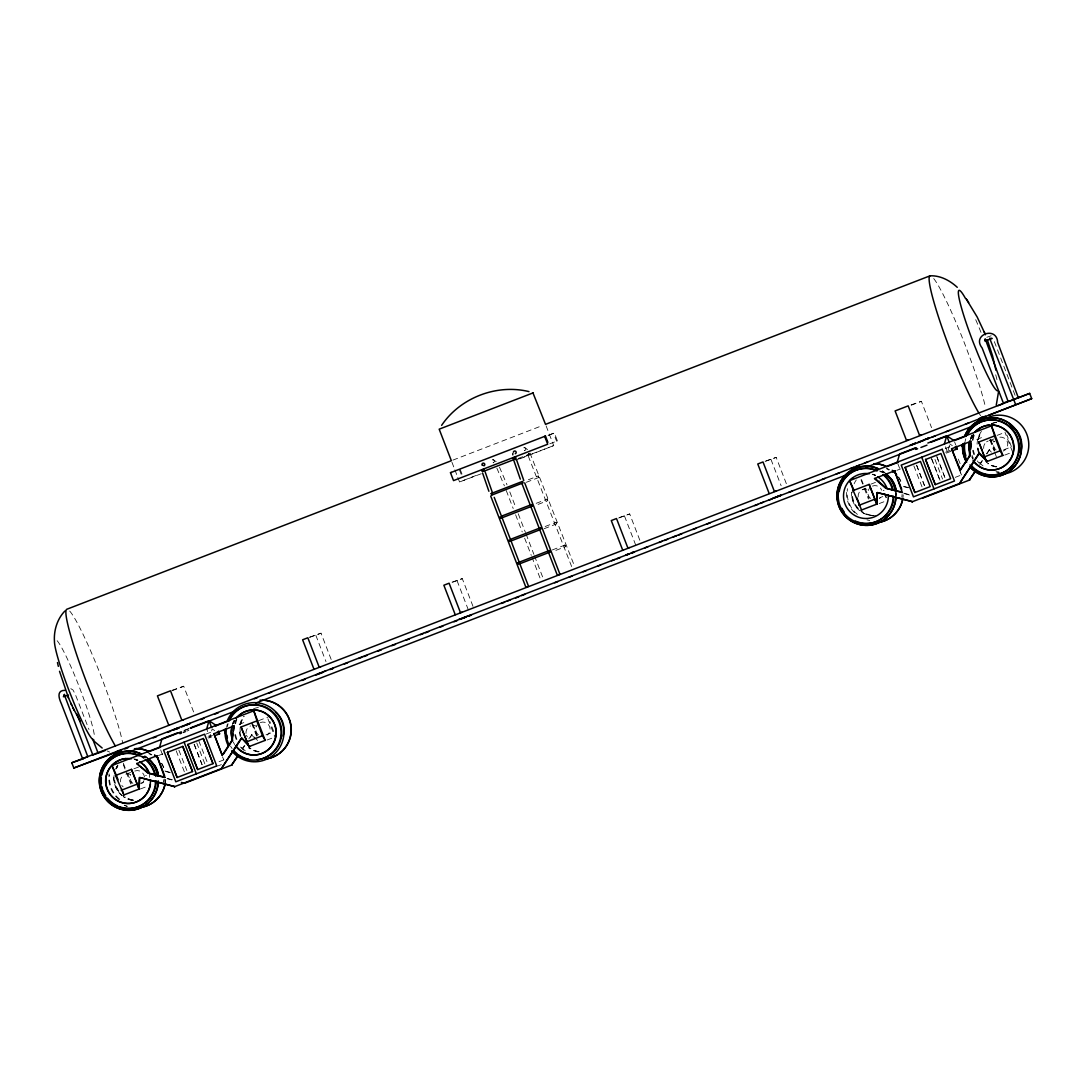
<?xml version="1.0" encoding="UTF-8"?>
<svg xmlns="http://www.w3.org/2000/svg" width="1086" height="1086" viewBox="0 0 1086 1086"><rect width="100%" height="100%" fill="white"/><g stroke="black" fill="none" stroke-linecap="round" stroke-linejoin="round"><path stroke-width="0.75" stroke-dasharray="5 3.75" d="M149.447 777.372L149.488 774.128M949.476 445.369L947.521 452.265L945.417 446.78M518.022 458.536L529.004 454.301L528.543 453.324M538.194 475.926L538.819 477.473L538.208 476.021L525.651 480.745M547.765 500.66L547.154 499.085L547.765 500.66L536.783 504.909M556.331 523.099C557.43 525.393 555.394 520.751 556.494 523.045M565.521 546.665L564.91 545.077L565.521 546.665L554.525 550.901M529.927 453.568L529.547 454.138A1.357 0.991 -27.2 0 1 528.244 454.64L527.918 454.586M242.477 748.512L244.282 745.756M248.803 738.86L252.047 734.53L257.558 740.489M243.02 748.322L244.825 745.566M250.242 737.285L252.047 734.53M980.156 463.559L981.961 460.803M986.468 453.907L989.183 449.78L991.925 451.966M979.789 464.754L982.491 460.613M987.011 453.717L989.713 449.59M457.79 477.433L459.554 481.98L478.899 474.338M546.109 425.861L553.724 445.599L518.999 459.202M452.916 460.111L542.376 425.563M548.824 435.079L554.349 432.975L557.389 440.862L549.543 443.902M548.063 435.405L554.349 432.975M526.262 482.32L538.819 477.473M536.172 503.334L547.154 499.085M545.118 526.52L556.1 522.285M544.154 528.706L556.711 523.859M172.077 690.737L183.71 686.243L193.878 712.62M309.944 637.251L321.035 633.192L331.216 659.569M452.658 582.177L462.297 578.634L473.672 608.106M618.613 518.022L629.704 513.963L641.079 543.448M765.101 461.428L776.191 457.382L787.567 486.854M911.208 405.227L921.376 401.304L931.557 427.68M552.353 549.937L564.91 545.077M183.901 730.416L188.611 728.611M184.484 730.593L189.236 728.76M186.873 731.082L188.883 730.308M205.933 734.109L213.874 731.054M945.187 448.559L951.553 446.102M158.461 755.571L162.819 753.888M897.05 470.252L900.498 468.948M207.874 737.136L212.449 735.371M945.553 452.197L951.648 449.835M208.607 738.073L211.756 736.851M946.286 453.12L950.997 451.301M133.904 768.807L139.157 766.811M258.712 720.642L268.12 717.004M870.823 484.193L879.429 480.84M997.138 435.364L1003.966 432.757M140.42 783.318L143.569 782.11M265.989 734.828L273.835 731.788L269.844 721.443M879.674 497.768L882.809 496.56M1003.654 449.875L1011.5 446.848L1006.939 435.011M140.488 788.952L148.334 785.925M267.075 740.028L273.36 737.611M879.198 503.592L885.47 501.162M1004.754 455.088L1012.6 452.061L1004.998 432.337M219.1 761.707L223.811 759.888L222.603 756.752M955.259 477.351L961.49 474.949L960.268 471.799M218.177 765.847L221.395 764.598M515.619 460.138L553.724 445.599M481.274 473.74L459.554 481.98M557.389 440.862L556.589 441.147L553.534 433.26M986.835 337.271L991.165 335.778M911.113 404.861L921.376 401.304M765.942 460.939L776.191 457.382M619.441 517.52L629.704 513.963M452.034 582.191L462.297 578.634M309.306 637.265L321.035 633.192M171.982 690.316L183.71 686.243M981.486 437.631L975.486 439.979M989.645 440.482L993.826 439.029M862.691 489.46L865.474 488.496M993.106 448.26L993.907 447.975M883.23 490.696L884.045 490.424M243.821 722.584L237.807 724.919M961.49 474.949L959.535 470.279M130.591 772.485L125.026 774.413A7.222 7.181 70.9 0 1 130.524 774.549M255.427 733.199L256.242 732.928M145.565 775.648L146.366 775.363M223.811 759.888L222.467 756.793M524.294 447.595L527.592 449.536M524.592 450.391L524.66 450.405A1.412 1.398 82.1 0 0 525.583 448.165A1.412 1.398 82.1 0 0 523.167 448.423A1.412 1.398 82.1 0 0 524.592 450.391L524.85 450.676M492.922 459.717L496.207 461.659M493.22 462.514L493.261 462.527A1.412 1.398 82.1 0 0 494.198 460.288A1.412 1.398 82.1 0 0 491.782 460.545A1.412 1.398 82.1 0 0 493.22 462.514L493.451 462.812M70.821 688.66L72.993 690.004L75.219 694.144L88.998 729.52M904.054 486.433L908.615 487.614M903.525 486.623L908.072 487.804M903.647 493.139L910.014 494.795M904.692 493.736L909.484 494.985M164.868 770.979L169.43 772.173M165.846 771.562L170.407 772.743M167.556 778.499L172.348 779.734M167.027 778.689L171.805 779.924M107.107 750.928L109.645 752.069M529.018 454.26L528.624 453.541M949.856 443.998L952.327 445.627M214.661 730.566L212.191 728.937L209.856 737.204L206.679 728.991M989.183 449.78L991.382 452.156M251.504 734.72L257.029 740.679M529.954 452.984L574.318 565.63M528.258 456.011L572.906 569.756M499.479 467.129L507.013 484.831M496.859 468.134L504.393 485.836M506.252 490.533L513.203 508.519M1015.057 395.304L995.02 343.38A8.457 0.855 68.9 0 0 993.799 340.38M990.649 439.531L994.857 450.446M990.378 439.613L994.722 450.894M989.835 439.803L994.192 451.07M994.735 452.482L996.364 456.717M954.635 442.029L955.68 444.771M958.3 459.12L960.119 463.627M936.539 455.686L945.024 477.691M937.014 457.301L944.901 477.731M934.978 459.446L942.567 479.089M931.91 459.269L940.408 481.288M931.164 457.749L940.272 481.329M916.665 465.161L924.553 485.605M916.53 465.202L924.417 485.646M913.855 465.867L922.095 487.003M897.796 463.6L899.914 469.084M884.859 493.329L886.488 497.551M884.316 493.519L885.959 497.741M865.108 488.103L869.112 498.447M861.551 479.673L863.18 483.894M861.022 479.849L862.651 484.084M864.32 488.415L868.42 499.031M770.965 459.405L781.146 485.768M624.477 515.986L635.853 545.457M509.796 491.89L515.809 507.501M518.226 513.746L525.448 532.479M526.058 534.04L533.891 554.335M534.488 555.896L542.919 577.752M515.606 514.764L522.23 531.936M524.647 538.181L531.271 555.353M531.869 556.914L540.312 578.77M460.179 469.356L462.609 475.668M459.364 469.627L461.197 474.365M451.939 462.242L454.274 468.31M454.871 469.831L457.206 475.912M457.057 580.657L468.433 610.128M315.809 635.215L325.976 661.591M267.903 718.796L274.934 737M252.97 724.471L257.192 735.385M252.156 723.154L257.056 735.833M251.626 723.344L256.513 736.023M198.724 740.666L207.358 762.63M196.729 742.878L204.887 764.028M194.231 744.222L202.118 764.653M194.109 744.263L201.996 764.707M178.864 750.154L186.887 770.544M176.19 750.806L184.416 771.942M160.66 749.91L162.764 755.394M127.442 773.042L131.433 783.4M123.342 763.2L125.514 768.834M123.342 764.802L124.971 769.024M126.057 771.847L130.741 783.983M132.859 783.386A7.222 7.181 70.9 0 1 130.782 774.834M134.759 771.033A7.222 7.181 70.9 0 1 144.506 777.019M143.949 780.698A7.222 7.181 70.9 0 1 141.614 783.603M123.112 786.766A7.222 7.181 70.9 0 1 121.822 785.395M120.478 781.906A7.222 7.181 70.9 0 1 123.37 775.309M144.859 755.897A29.593 29.444 70.9 0 1 147.357 757.716M133.754 758.788A22.494 22.372 70.9 0 1 137.922 760.173M133.537 800.151A22.535 22.412 70.9 0 1 125.311 797.11M118.863 791.151A22.535 22.412 70.9 0 1 114.668 780.277M116.446 768.752A22.535 22.412 70.9 0 1 117.804 766.146M143.257 756.318A22.535 22.412 70.9 0 1 146.013 757.336M133.293 800.233A22.535 22.412 70.9 0 1 125.08 797.192M118.632 791.232A22.535 22.412 70.9 0 1 114.437 780.359M116.202 768.847A22.535 22.412 70.9 0 1 117.559 766.227M141.587 756.032A22.535 22.412 70.9 0 1 145.768 757.417M119.053 799.595A27.612 27.462 70.9 0 1 109.116 773.843M148.66 753.562A27.612 27.462 70.9 0 1 151.158 755.001M163.714 779.585A27.612 27.462 70.9 0 1 163.429 782.463M119.745 799.364A27.612 27.462 70.9 0 1 109.618 775.024M149.339 753.317A27.612 27.462 70.9 0 1 151.85 754.77M164.407 779.354A27.612 27.462 70.9 0 1 164.122 782.219M134.325 759.413A22.535 22.412 70.9 0 1 137.08 760.444M144.682 755.965A29.593 29.444 70.9 0 1 147.18 757.77M134.555 759.331A22.535 22.412 70.9 0 1 137.311 760.363M141.682 757.105A27.612 27.462 70.9 0 1 144.099 758.693M141.099 756.182A27.612 27.462 70.9 0 1 143.61 757.634M135.044 759.209A22.494 22.372 70.9 0 1 137.786 760.214M127.266 806.287A29.593 29.444 70.9 0 1 124.388 805.174M161.733 763.349A29.593 29.444 70.9 0 1 163.742 767.544M165.696 779.694A29.593 29.444 70.9 0 1 165.384 782.762M132.804 800.368A22.494 22.372 70.9 0 1 123.37 796.513M122.202 795.631A22.494 22.372 70.9 0 1 114.111 774.657A22.494 22.372 70.9 0 0 122.066 795.685M116.378 767.707A22.494 22.372 70.9 0 1 117.912 765.196M141.085 756.236A22.494 22.372 70.9 0 1 145.266 757.634M132.668 800.409A22.494 22.372 70.9 0 1 123.234 796.567M115.618 769.078A22.494 22.372 70.9 0 1 117.777 765.236M139.524 756.005A22.494 22.372 70.9 0 1 145.13 757.675M127.089 806.341A29.593 29.444 70.9 0 1 124.211 805.242M161.556 763.404A29.593 29.444 70.9 0 1 163.565 767.598M165.52 779.748A29.593 29.444 70.9 0 1 165.208 782.83M259.092 751.648A22.535 22.412 70.9 0 1 248.477 746.91M240.223 731.774A22.535 22.412 70.9 0 1 240.182 727.348M240.63 724.457A22.535 22.412 70.9 0 1 244.174 716.421M258.862 751.729A22.535 22.412 70.9 0 1 249.4 747.874M240.902 736.186A22.535 22.412 70.9 0 1 239.992 731.855M240.4 724.538A22.535 22.412 70.9 0 1 243.929 716.502M243.522 750.168A27.612 27.462 70.9 0 1 240.535 747.019M236.219 739.539A27.612 27.462 70.9 0 1 234.508 732.548M234.929 723.928A27.612 27.462 70.9 0 1 236.694 718.43M245.3 750.86A27.612 27.462 70.9 0 1 240.345 745.634M236.897 739.308A27.612 27.462 70.9 0 1 235.2 732.303M235.621 723.683A27.612 27.462 70.9 0 1 236.829 719.516M258.427 734.883A7.222 7.181 70.9 0 1 257.328 724.729M260.328 722.529A7.222 7.181 70.9 0 1 267.17 735.113M247.377 736.892A7.222 7.181 70.9 0 1 246.481 735.236M246.033 733.403A7.222 7.181 70.9 0 1 250.581 725.91M252.4 725.475A7.222 7.181 70.9 0 1 256.079 726.059M258.237 751.906A22.494 22.372 70.9 0 1 248.789 748.064M240.305 736.389A22.494 22.372 70.9 0 1 239.395 732.073M239.802 724.769A22.494 22.372 70.9 0 1 243.332 716.733M253.554 708.724A22.494 22.372 70.9 0 1 259.242 707.353M232.54 725.095A29.593 29.444 70.9 0 1 233.178 722.068M232.988 723.52A29.593 29.444 70.9 0 1 233.789 720.507M233.3 723.276A22.535 22.412 70.9 0 1 234.657 720.67M226.689 726.792A27.612 27.462 70.9 0 1 227.422 723.982M234.671 744.534A22.535 22.412 70.9 0 1 233.246 741.942M233.069 723.357A22.535 22.412 70.9 0 1 234.427 720.751M232.105 748.498A27.612 27.462 70.9 0 1 230.531 746.082M227.381 726.548A27.612 27.462 70.9 0 1 228.114 723.751M233.829 723.127A22.494 22.372 70.9 0 1 235.187 720.52M996.093 449.93A7.222 7.181 70.9 0 1 994.016 441.391M999.826 437.142A7.222 7.181 70.9 0 1 1003.206 451.057M983.712 448.464A7.222 7.181 70.9 0 1 985.246 443.169M986.604 441.866A7.222 7.181 70.9 0 1 988.26 440.97M990.079 440.522A7.222 7.181 70.9 0 1 995.36 442.097M996.772 466.709A22.535 22.412 70.9 0 1 986.142 461.971M979.287 452.536A22.535 22.412 70.9 0 1 978.106 448.274M978.31 439.504A22.535 22.412 70.9 0 1 981.038 432.703M996.324 422.278A22.535 22.412 70.9 0 0 992.088 423.445L991.844 423.526A22.535 22.412 70.9 0 1 996.093 422.359M996.527 466.79A22.535 22.412 70.9 0 1 988.314 463.749M979.056 452.618A22.535 22.412 70.9 0 1 977.875 448.355M978.065 439.586A22.535 22.412 70.9 0 1 980.794 432.785M996.038 466.912A22.494 22.372 70.9 0 1 987.839 463.885M978.595 452.781A22.494 22.372 70.9 0 1 982.015 430.585M991.369 423.744A22.494 22.372 70.9 0 1 997.043 422.359M999.609 472.288A27.612 27.462 70.9 0 1 996.717 472.138M979.151 463.165A27.612 27.462 70.9 0 1 977.332 460.926M973.884 454.6A27.612 27.462 70.9 0 1 972.649 450.446M972.35 440.4A27.612 27.462 70.9 0 1 973.816 434.821M998.848 472.016A27.612 27.462 70.9 0 1 995.998 471.718M982.979 465.908A27.612 27.462 70.9 0 1 978.024 460.695M974.576 454.355A27.612 27.462 70.9 0 1 973.341 450.201M973.042 440.156A27.612 27.462 70.9 0 1 974.509 434.576M973.3 458.143A29.593 29.444 70.9 0 1 972.038 455.319M970.395 440.088A29.593 29.444 70.9 0 1 972.554 432.676M971.698 456.717A22.494 22.372 70.9 0 0 973.11 459.31A22.494 22.372 70.9 0 1 971.834 456.677M971.508 438.174A22.494 22.372 70.9 0 1 972.866 435.567M971.644 438.133A22.494 22.372 70.9 0 1 973.803 434.291M970.735 438.418A22.535 22.412 70.9 0 1 972.092 435.812M970.979 438.337A22.535 22.412 70.9 0 1 974.02 433.314M965.047 441.608A27.612 27.462 70.9 0 1 965.78 438.798M870.538 498.433A7.222 7.181 70.9 0 1 869.438 488.279M872.438 486.08A7.222 7.181 70.9 0 1 881.737 490.234M880.637 497.361A7.222 7.181 70.9 0 1 879.28 498.664M858.144 496.967A7.222 7.181 70.9 0 1 868.189 489.61M876.185 515.619A22.494 22.372 70.9 0 1 860.913 511.615M859.745 510.732A22.494 22.372 70.9 0 1 851.383 492.691M896.018 490.913A22.494 22.372 70.9 0 1 896.072 495.325M873.402 515.687A22.494 22.372 70.9 0 1 861.049 511.574M857.723 508.696A22.494 22.372 70.9 0 1 851.519 492.637M880.189 471.663A22.494 22.372 70.9 0 1 882.932 472.681M898.597 477.08A29.593 29.444 70.9 0 1 900.823 481.166M869.737 520.452A27.612 27.462 70.9 0 1 866.927 519.855M854.587 512.728A27.612 27.462 70.9 0 1 846.496 491.768M886.325 468.609A27.612 27.462 70.9 0 1 888.837 470.062M898.421 477.134A29.593 29.444 70.9 0 1 900.647 481.234M903.199 494.809A29.593 29.444 70.9 0 1 902.887 497.877M871.203 515.198A22.535 22.412 70.9 0 1 860.587 510.474M858.429 508.465A22.535 22.412 70.9 0 1 852.469 489.447M854.112 483.813A22.535 22.412 70.9 0 1 856.284 479.971M879.497 470.998A22.535 22.412 70.9 0 1 883.678 472.396M857.411 514.411A27.612 27.462 70.9 0 1 847.474 488.659M887.018 468.378A27.612 27.462 70.9 0 1 889.529 469.817M902.086 494.401A27.612 27.462 70.9 0 1 901.787 497.266M882.524 470.957A29.593 29.444 70.9 0 1 885.022 472.777M895.855 492.664A29.593 29.444 70.9 0 1 896.031 495.745M882.348 471.012A29.593 29.444 70.9 0 1 884.846 472.831M895.678 492.718A29.593 29.444 70.9 0 1 895.855 495.813M872.221 474.392A22.535 22.412 70.9 0 1 874.977 475.41M872.71 474.256A22.494 22.372 70.9 0 1 875.465 475.274M872.845 474.215A22.494 22.372 70.9 0 1 875.601 475.234M980.617 415.734A77.798 7.86 68.9 0 1 978.595 412.531M933.716 278.559A77.798 7.86 68.9 0 1 965.495 345.81L972.486 364.692A77.798 7.86 68.9 0 1 985.477 407.318M69.694 611.065A77.798 7.86 68.9 0 1 102.26 679.266L109.252 698.135A77.798 7.86 68.9 0 1 122.799 743.408M975.703 319.678A53.825 5.444 68.9 0 1 981.228 332.94M995.713 374.792A53.825 5.444 68.9 0 1 997.192 380.67M57.124 640.713A53.825 5.444 68.9 0 1 79.658 687.9L84.491 700.959A53.825 5.444 68.9 0 1 94.509 736.675"/><path stroke-width="1.5" d="M139.198 777.698L139.089 789.074L139.741 777.508L174.819 786.617L139.741 777.508M876.877 492.745L876.755 504.121L877.42 492.569L912.498 501.678L877.42 492.569M998.577 391.435L996.269 405.146M512.809 453.459L512.782 454.844M233.042 734.122L232.214 740.638L223.621 753.765M233.449 730.851L234.074 725.964L231.685 740.828L222.223 755.272L213.915 733.729L234.074 725.964M969.35 455.876L971.21 441.201L951.58 448.776L959.902 470.319L969.893 455.699L970.3 452.428M970.721 449.17L971.332 444.283M159.601 747.182L161.936 738.914L177.629 732.846M206.679 728.991L209.014 720.724L216.426 725.611M897.267 462.229L899.602 453.962L915.308 447.907L915.892 449.441M944.358 444.038L946.693 435.771L954.105 440.658L965.63 436.233M482.917 469.912L483.297 470.998M531.991 505.94L531.57 504.596M518.497 564.272L517.886 562.806M984.69 340.556L985.192 338.805L1008.025 401.25M241.228 738.29L221.368 768.616L241.757 738.1L249.495 746.449L241.757 738.1M237.97 755.394L231.644 765.046L237.603 756.589M969.893 455.699L960.431 470.143L951.58 448.776M959.576 483.487L979.436 453.161L987.16 461.496L978.893 453.337L959.576 483.487L911.955 501.868M975.635 470.455L969.323 480.107L976.178 470.265M441.622 425.359C460.206 397.72 496.641 383.67 528.977 391.612M515.714 458.998L516.013 458.455A1.52 1.113 -14.9 0 0 515.538 457.491L514.873 457.328A1.357 0.991 -14.9 0 0 513.569 457.83L513.271 458.373A1.52 1.113 -14.9 0 0 513.746 459.337L514.058 459.459M64.861 611.038C57.151 619.034 53.662 630.681 54.463 641.636A53.825 5.444 68.9 0 0 69.368 691.47L74.554 704.407A53.825 5.444 68.9 0 0 93.885 739.905M63.382 696.737L64.427 694.986L87.817 756.684L82.604 758.707L61.332 703.633C59.16 698.895 56.065 690.207 65.038 690.329M532.995 392.983L545.525 424.355L930.05 275.817C940.3 275.328 949.911 280.541 957.268 287.315M490.682 496.003L525.923 587.35L526.764 587.024M494.211 497.361L528.543 586.345L527.443 586.766M522.067 483.881L557.322 575.227L558.15 574.901M524.687 482.863L559.928 574.222L558.828 574.643M1018.315 397.68L997.64 342.375C996.839 325.678 971.373 334.624 982.124 347.954L1003.369 403.042L1008.609 401.019M1013.876 399.376L1009.098 401.345M915.484 443.21L913.815 443.862L915.213 443.346M176.733 728.57L179.312 727.566M916.543 449.183L917.629 448.749M93.953 754.716L92.894 755.137L77.079 714.235M188.557 724.05L190.05 723.466M926.222 439.111L928.802 438.106L923.114 440.088M179.95 733.702L181.443 733.118M1014.731 399.037L1018.885 397.449M545.457 436.056L544.656 436.341L547.697 444.228L453.527 480.609L450.486 472.709L545.457 436.056L547.901 442.369M483.528 471.378L514.913 459.242M491.198 493.506L522.583 481.383L523.113 482.863L491.795 495.08M501.705 516.094L531.529 504.569M500.755 518.28L532.14 506.144M510.664 539.28L540.475 527.769M511.275 540.855L539.525 529.941M517.886 562.697L549.272 550.561L549.801 552.055M520.072 563.661L549.883 552.15M116.894 752.028L73.834 768.019L71.798 762.766L1029.677 393.39L1031.7 398.657L988.966 415.164M99.043 752.883L105.369 750.426M998.02 405.621L1002.758 403.788M1018.587 397.68L1029.677 393.39M95.215 754.227L97.143 753.48M73.834 768.019L1031.7 398.657M124.809 748.96L127.972 747.738M138.913 743.394L142.212 742.24M153.14 737.91L156.465 736.742M167.366 732.412L170.706 731.231M173.692 729.968L178.62 728.177M181.606 726.914L184.756 725.692M186.86 724.878L189.779 723.751M200.774 719.624L203.937 718.403M214.797 714.086L218.191 712.891M254.328 698.814L257.491 697.592M268.554 693.33L271.717 692.108M301.759 680.501L305.234 679.266M315.985 675.003L322.651 672.546M330.212 669.505L333.375 668.284M344.438 664.008L347.601 662.786M358.679 658.51L361.842 657.288M363.796 656.65L366.959 655.428M378.037 651.152L381.213 649.93M391.87 645.681L395.453 644.419M406.11 640.197L409.273 638.975M420.336 634.699L423.499 633.477M425.522 632.812L428.685 631.59M439.762 627.301L442.939 626.079M454.016 621.803L457.179 620.581M459.853 619.427L465.093 617.527M468.256 616.305L471.419 615.083M501.488 603.463L504.664 602.241M507.284 601.101L510.447 599.879M515.741 597.965L518.904 596.743M521.524 595.603L524.687 594.381M554.715 582.788L557.878 581.567M568.955 577.29L572.118 576.069M583.182 571.793L586.345 570.571M597.409 566.295L600.572 565.073M611.635 560.797L614.798 559.575M617.024 558.828L620.201 557.607M625.862 555.299L629.025 554.077M631.278 553.331L634.441 552.109M644.84 547.968L648.003 546.747M659.066 542.484L662.229 541.262M664.51 540.489L667.673 539.267M673.293 536.986L676.456 535.765M678.75 534.991L681.927 533.769M693.004 529.493L696.167 528.271M707.244 523.981L710.407 522.76M740.476 511.153L743.652 509.918M754.729 505.642L757.892 504.42M760.254 503.388L763.417 502.166M768.969 500.144L772.132 498.922M774.481 497.89L780.807 495.447M788.707 492.406L791.87 491.184M816.455 481.804L819.618 480.582M821.912 479.578L825.075 478.356M836.139 474.08L839.302 472.858M850.365 468.582L853.528 467.36M856.026 466.518L859.189 465.297M864.605 463.084L867.768 461.862M912.036 444.771L915.186 443.55M917.751 442.667L924.077 440.224M926.263 439.273L929.426 438.052M931.992 437.169L935.155 435.948M946.232 431.671L949.395 430.45M965.223 424.327L968.943 422.78M979.477 418.829L985.803 416.386M190.186 728L209.014 720.724L211.661 727.566M927.851 443.047L946.693 435.771L949.34 442.626M129.153 751.974L181.321 731.815M190.81 728.163L236.667 710.448M255.631 703.117L846.931 474.718M865.909 467.387L916.503 447.839M930.729 442.341L973.423 425.861M183.262 732.412L185.258 731.638M920.928 447.473L926.969 445.138M115.781 775.418L111.967 765.549L253.771 710.801L265.188 740.38L248.952 746.639L241.065 727.009L257.029 720.846L253.771 710.801M853.447 490.465L849.646 480.609L991.437 425.848L1002.853 455.441L986.617 461.686L984.445 456.853L978.744 442.056L994.708 435.907L991.437 425.848M147.37 752.286L160.457 747.249M215.395 726.032L227.951 721.172M886.61 466.736L898.136 462.297M156.9 755.775L164.678 777.495L147.968 773.164L136.741 763.539L156.9 755.775L164.624 775.771M894.579 470.822L874.42 478.587L885.647 488.211L902.344 492.555L894.579 470.822L901.706 489.284M892.692 471.935L895.597 470.808M167.434 752.34L182.815 746.394L192.521 771.549L177.14 777.495L167.434 752.34L177.14 777.495M187.905 744.426L203.286 738.494L212.992 763.648L197.611 769.58L187.905 744.426L197.747 769.54M905.113 467.387L920.48 461.455L930.186 486.609L914.819 492.542L905.113 467.387L914.955 492.501M925.584 459.487L940.951 453.541L950.657 478.695L935.29 484.641L925.584 459.487L935.29 484.641M214.892 735.643L219.603 733.824L218.544 731.082M952.558 450.704L957.268 448.885L956.209 446.142M123.926 794.952L115.51 775.499L131.474 769.35L139.089 789.074L131.474 769.35M861.605 509.999L853.189 490.56L869.153 484.397L876.755 504.121L869.153 484.397M121.211 790.296L136.917 784.228M246.78 741.792L262.473 735.738L265.188 740.38M858.89 505.357L874.583 499.288M984.445 456.853L1000.152 450.785L1002.853 455.441M123.383 795.128L139.619 788.884M861.062 510.189L877.298 503.945M216.806 765.942L175.796 781.784L163.552 750.059L204.562 734.217L216.738 765.969M174.276 786.807L221.897 768.426M181.376 782.409L184.566 783.237L232.187 764.87M969.866 479.917L922.774 498.107M559.154 574.508L559.928 574.222M918.376 442.138L920.358 441.378M187.159 724.538L188.91 723.86M926.575 438.92L928.978 438.011M178.946 727.756L176.556 728.665M533.348 392.793L439.178 429.174L451.355 460.722L66.816 609.26A77.798 7.86 68.9 0 0 87.396 684.411L94.889 703.117A77.798 7.86 68.9 0 0 115.36 745.987M450.486 472.709L451.287 472.437M984.961 340.909L992.17 338.411L990.133 338.37M64.183 696.588L68.499 695.081M921.077 434.821L919.557 435.35L908.181 405.879L895.108 410.929L906.484 440.4L908.005 439.884M979.355 418.354L985.151 416.345M775.906 490.899L774.372 491.429L763.01 461.957L757.77 463.98L769.146 493.451M910.027 445.138L914.385 443.631M629.418 547.493L627.884 548.023L616.509 518.538L611.282 520.561L622.658 550.045M777.929 496.166L780.834 495.162M772.703 498.189L779.952 495.678M631.441 552.747L634.346 551.742M626.215 554.77L629.106 553.765M461.998 612.165L460.478 612.68L449.102 583.209L443.862 585.232L455.238 614.703M849.646 480.609L853.99 490.275L853.189 490.56M921.702 457.206L934.001 488.904M320.737 666.723L319.216 667.252L307.84 637.767L302.614 639.79L313.99 669.275M464.021 617.418L471.27 614.907M458.794 619.441L466.043 616.929M995.251 435.717L994.437 436.002L1000.152 450.785M978.744 442.056L982.273 450.418M183.412 719.774L181.891 720.303L170.516 690.818L157.429 695.868L168.805 725.353M322.773 671.976L325.664 670.972M330.022 669.465L332.913 668.46M317.533 673.999L321.89 672.492M71.798 762.766L83.554 758.68M185.434 725.027L189.792 723.52M172.362 730.077L178.158 728.068M116.121 751.811L121.917 749.802M982.545 451.925L986.617 461.686M885.647 488.211L901.366 491.972M111.967 765.549L115.768 773.816M184.091 742.132L196.335 773.856M213.915 733.729L222.223 755.272M203.286 738.494L212.992 763.648M257.572 720.656L256.771 720.941L262.473 735.738M241.065 727.009L248.952 746.639M136.741 763.539L148.511 772.974L165.221 777.318M115.51 775.499L116.311 775.228L118.075 779.775M192.521 771.549L182.679 746.449M484.139 469.614L483.487 469.451A1.357 0.991 -14.9 0 0 482.184 469.953L481.872 470.496A1.52 1.113 -14.9 0 0 482.36 471.46L482.659 471.582M954.798 447.256L957.268 448.885M217.132 732.195L219.603 733.824M102.165 748.01L93.681 740.869M874.963 478.397L886.19 488.021M966.011 298.65L977.169 316.99L984.703 333.103M514.384 457.763L514.696 458.876M509.673 541.452L509.09 540.014M966.459 299.288L968.671 302.492M989.645 338.262L1015.546 404.264M80.079 721.131L72.857 707.529M491.714 494.985L491.198 493.628M540.937 529.126L540.475 527.877M500.605 518.063L500.144 516.814M68.174 697.117L71.785 705.276M70.807 703.253L74.228 710.407M984.269 332.031L985.369 334.773M68.608 698.203L59.526 671.297M963.594 448.111L961.87 445.219L963.051 448.287M856.922 497.863L859.84 505.452M224.191 730.159L225.386 733.24M121.591 788.884L123.342 793.432M92.636 738.955L98.107 753.127M523.791 480.501L516.624 460.016M492.406 492.623L485.225 472.138M987.283 339.701L992.55 355.828L995.916 370.258M520.303 479.143L514.004 461.021M488.904 491.279L482.618 473.143M57.463 662.528L58.332 666.356M482.876 465.392A48.517 4.901 68.9 0 1 482.958 465.066M156.194 780.753A27.612 27.462 70.9 0 1 118.944 806.531M117.627 805.975A27.612 27.462 70.9 0 1 107.419 798.142M105.722 795.807A27.612 27.462 70.9 0 1 103.089 790.662M102.613 789.318A27.612 27.462 70.9 0 1 101.853 786.508M101.392 783.658A27.612 27.462 70.9 0 1 101.378 777.888M101.812 775.051A27.612 27.462 70.9 0 1 139.809 755.557M145.931 759.318A27.612 27.462 70.9 0 1 155.841 776.449M158.312 782.246A29.593 29.444 70.9 0 1 123.872 809.844A29.593 29.444 70.9 0 1 100.686 772.065A29.593 29.444 70.9 0 1 140.773 753.684M148.524 758.72A29.593 29.444 70.9 0 1 157.972 776.083M158.176 780.753A29.593 29.444 70.9 0 1 124.714 810.061A29.593 29.444 70.9 0 1 100.36 772.635A29.593 29.444 70.9 0 1 140.596 753.738M148.348 758.775A29.593 29.444 70.9 0 1 157.796 776.137M155.502 780.997A27.612 27.462 70.9 0 1 124.293 808.337A27.612 27.462 70.9 0 1 101.582 773.408A27.612 27.462 70.9 0 1 139.117 755.802M145.239 759.562A27.612 27.462 70.9 0 1 154.891 775.268M150.425 780.115A22.535 22.412 70.9 0 1 127.524 803.518A22.535 22.412 70.9 0 1 105.681 778.961A22.535 22.412 70.9 0 1 131.46 758.775M139.673 761.802A22.535 22.412 70.9 0 1 148.931 772.933M145.741 795.088A22.535 22.412 70.9 0 1 108.586 791.68A22.535 22.412 70.9 0 1 125.84 758.53M139.904 761.72A22.535 22.412 70.9 0 1 142.307 763.431M143.42 764.381A22.535 22.412 70.9 0 1 149.162 772.852M150.425 784.445A22.535 22.412 70.9 0 1 146.61 793.92M136.157 748.566A29.593 29.444 70.9 0 1 148.158 751.118M154.728 755.15A29.593 29.444 70.9 0 1 158.094 758.354M165.113 784.282A29.593 29.444 70.9 0 1 140.976 807.36M154.293 764.951A22.494 22.372 70.9 0 1 158.488 775.811M147.723 759.046A22.494 22.372 70.9 0 1 158.352 775.852M134.447 748.675A29.593 29.444 70.9 0 1 147.981 751.186M154.551 755.218A29.593 29.444 70.9 0 1 157.918 758.408M165.208 782.83A29.593 29.444 70.9 0 1 139.279 807.631M275.681 712.24A22.494 22.372 70.9 0 1 283.147 736.091M260.002 700.171A29.593 29.444 70.9 0 1 291.021 727.376A29.593 29.444 70.9 0 1 264.835 759.128M263.274 700.103A29.593 29.444 70.9 0 1 291.279 728.869A29.593 29.444 70.9 0 1 265.011 759.06M274.731 724.348A22.535 22.412 70.9 0 1 235.73 745.661M232.037 737.693A22.535 22.412 70.9 0 1 232.295 726.045M237.291 717.154A22.535 22.412 70.9 0 1 274.161 723.005M229.051 720.004A27.612 27.462 70.9 0 1 268.866 709.633A27.612 27.462 70.9 0 1 274.391 750.602A27.612 27.462 70.9 0 1 233.232 750.969M229.146 745.037A27.612 27.462 70.9 0 1 226.431 728.204M236.11 718.348A22.535 22.412 70.9 0 1 269.111 716.312A22.535 22.412 70.9 0 1 268.364 749.503A22.535 22.412 70.9 0 1 235.486 745.756M232.675 740.584A22.535 22.412 70.9 0 1 232.065 726.127M248.667 759.263A27.612 27.462 70.9 0 1 238.201 754.594M237.06 753.711A27.612 27.462 70.9 0 1 233.911 750.738M227.422 738.005A27.612 27.462 70.9 0 1 226.96 735.168M229.132 721.05A27.612 27.462 70.9 0 1 276.455 716.041A27.612 27.462 70.9 0 1 257.246 759.711M227.503 720.181A29.593 29.444 70.9 0 1 270.414 707.393A29.593 29.444 70.9 0 1 276.414 752.001A29.593 29.444 70.9 0 1 231.617 750.82M228.25 745.648A29.593 29.444 70.9 0 1 225.141 729.113M988.681 417.146A29.593 29.444 70.9 0 1 1027.763 437.101A29.593 29.444 70.9 0 1 1004.034 473.985M1010.957 425.59A22.494 22.372 70.9 0 1 1020.351 452.536M976.531 431.006A22.494 22.372 70.9 0 1 978.771 429.133M965.169 435.242A29.593 29.444 70.9 0 1 1007.645 422.169A29.593 29.444 70.9 0 1 1014.758 466.274A29.593 29.444 70.9 0 1 970.3 467.061M966.662 462.066A29.593 29.444 70.9 0 1 962.834 450.364M962.671 447.283A29.593 29.444 70.9 0 1 962.82 444.174M964.992 435.296A29.593 29.444 70.9 0 1 1007.469 422.237A29.593 29.444 70.9 0 1 1014.582 466.328A29.593 29.444 70.9 0 1 970.124 467.116M966.486 462.12A29.593 29.444 70.9 0 1 962.644 444.228M974.739 432.296A22.535 22.412 70.9 0 1 1007.469 432.052A22.535 22.412 70.9 0 1 1005.663 464.862A22.535 22.412 70.9 0 1 973.165 460.803M970.355 455.645A22.535 22.412 70.9 0 1 969.73 441.174M982.015 421.572A27.612 27.462 70.9 0 1 1019.428 447.323A27.612 27.462 70.9 0 1 982.178 473.089M980.862 472.532A27.612 27.462 70.9 0 1 971.59 465.785M965.848 455.862A27.612 27.462 70.9 0 1 964.789 443.02M967.422 434.807A27.612 27.462 70.9 0 1 980.685 422.115M966.119 436.355A27.612 27.462 70.9 0 1 1006.152 424.422A27.612 27.462 70.9 0 1 1011.745 466.03A27.612 27.462 70.9 0 1 969.961 464.93M966.812 460.097A27.612 27.462 70.9 0 1 964.096 443.251M992.007 424.979A22.535 22.412 70.9 0 1 1011.378 457.953A22.535 22.412 70.9 0 1 973.395 460.722M969.201 449.848A22.535 22.412 70.9 0 1 969.974 441.092M974.97 432.214A22.535 22.412 70.9 0 1 989.074 425.088M885.402 474.093A22.494 22.372 70.9 0 1 896.018 490.913M890.086 477.745A22.494 22.372 70.9 0 1 896.154 490.858M895.991 497.307A29.593 29.444 70.9 0 1 861.551 524.891A29.593 29.444 70.9 0 1 838.365 487.125A29.593 29.444 70.9 0 1 878.452 468.731M886.19 473.767A29.593 29.444 70.9 0 1 895.651 491.13M895.814 497.374A29.593 29.444 70.9 0 1 861.374 524.959A29.593 29.444 70.9 0 1 838.188 487.18A29.593 29.444 70.9 0 1 878.275 468.799M886.013 473.835A29.593 29.444 70.9 0 1 895.475 491.198M875.384 463.668A29.593 29.444 70.9 0 1 885.837 466.179M902.778 499.343A29.593 29.444 70.9 0 1 878.642 522.42M873.66 463.681A29.593 29.444 70.9 0 1 885.66 466.233M892.23 470.265A29.593 29.444 70.9 0 1 896.602 474.65M902.602 499.397A29.593 29.444 70.9 0 1 878.465 522.475M893.181 496.058A27.612 27.462 70.9 0 1 861.972 523.384A27.612 27.462 70.9 0 1 839.261 488.469A27.612 27.462 70.9 0 1 876.782 470.849M882.918 474.623A27.612 27.462 70.9 0 1 892.556 490.329M893.832 497.266A27.612 27.462 70.9 0 1 862.189 523.085M860.777 522.814A27.612 27.462 70.9 0 1 855.293 521.036M844.216 512.049A27.612 27.462 70.9 0 1 841.949 508.357M839.234 491.524A27.612 27.462 70.9 0 1 877.474 470.618M883.61 474.378A27.612 27.462 70.9 0 1 893.249 490.085M888.334 495.08A22.535 22.412 70.9 0 1 865.433 518.497A22.535 22.412 70.9 0 1 843.591 493.926A22.535 22.412 70.9 0 1 869.37 473.74M877.583 476.781A22.535 22.412 70.9 0 1 886.841 487.913M850.962 479.51A22.494 22.372 70.9 0 1 853.202 477.636M482.252 465.365A1.412 1.398 59.5 0 1 482.659 463.328A1.412 1.398 59.5 0 1 484.641 463.926A1.412 1.398 59.5 0 1 483.894 465.853M513.393 452.183A1.412 1.398 59.5 0 1 515.66 451.314A1.412 1.398 59.5 0 1 515.293 453.717M997.749 390.77A53.825 5.444 68.9 0 1 978.418 355.271L973.232 342.334A53.825 5.444 68.9 0 1 958.816 296.817A53.825 5.444 68.9 0 1 965.44 298.378M983.183 419.169A77.798 7.86 68.9 0 1 981.54 417.078M978.595 412.531A77.798 7.86 68.9 0 1 958.123 369.661L950.63 350.968A77.798 7.86 68.9 0 1 930.05 275.817M119.949 752.612A77.798 7.86 68.9 0 1 118.306 750.521M64.413 694.47L64.4 695.189L64.413 694.47M942.241 449.278L901.217 465.107L913.462 496.845L954.485 481.003L942.241 449.278"/></g></svg>
